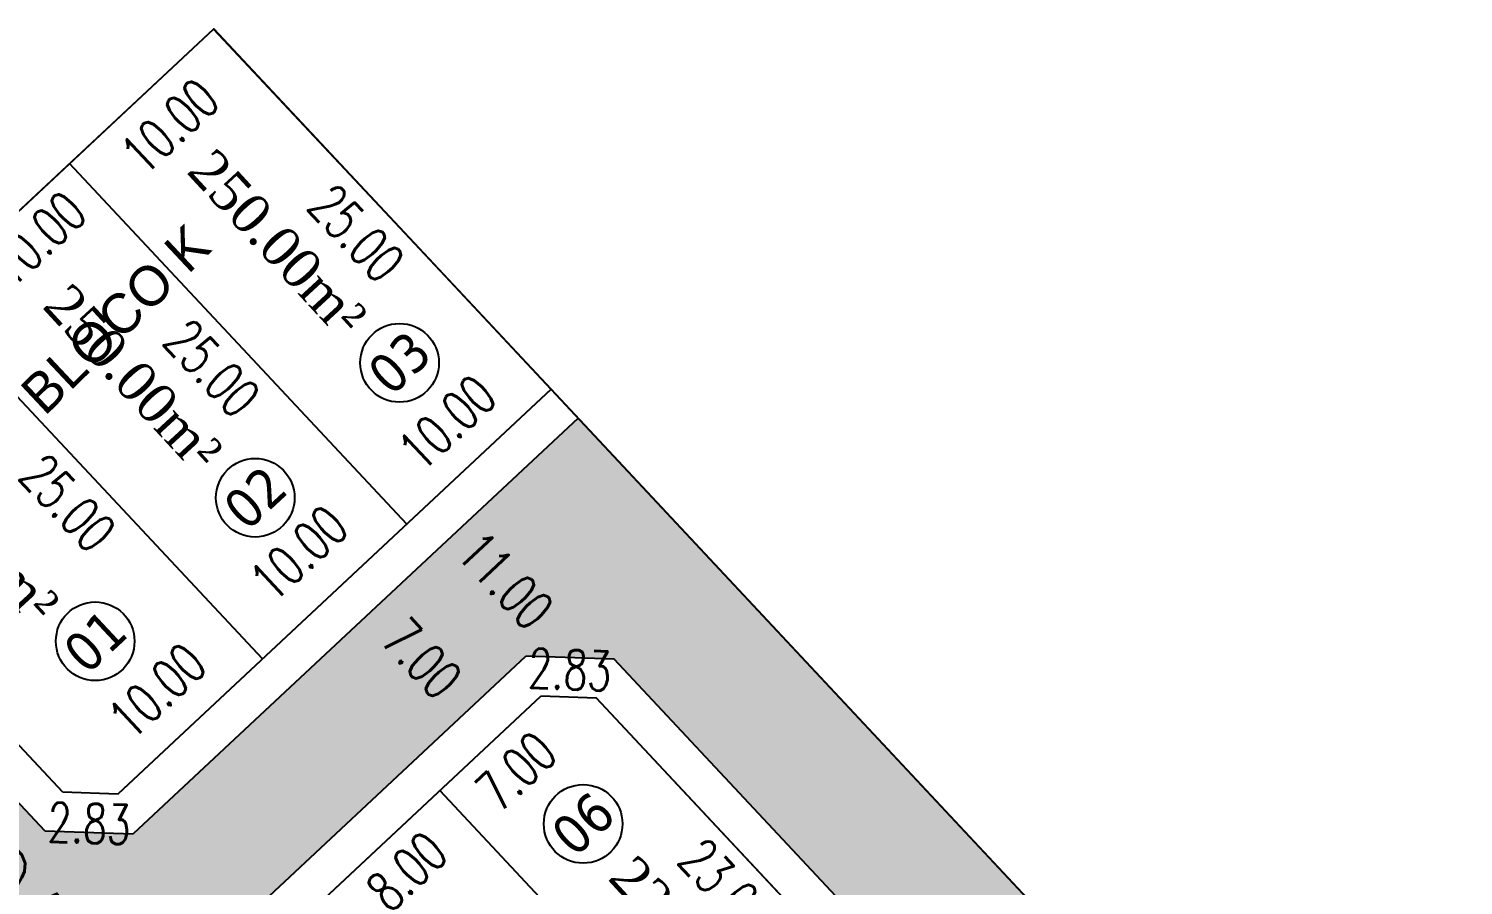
# Model space of a CAD drawing. Header units: metres. Extents: x 437145 to 437701, y 9614495 to 9615043.
# Drawn here: x 437514.5 to 437587.1, y 9614967.1 to 9615010.5 of the extents above; entities that cross this region are included whole.
import ezdxf
from ezdxf.enums import TextEntityAlignment as Align

# ---------------------------------------------------------------- set-up
doc = ezdxf.new("R2010")
doc.units = ezdxf.units.M
doc.header["$PDMODE"] = 35
doc.header["$PDSIZE"] = 0.1
for name, color, linetype in [('ADUTORA', 90, 'Continuous'), ('Auxiliar', 7, 'Continuous'), ('COTAS', 10, 'Continuous'), ('Layer3', 1, 'Continuous'), ('M_FIO', 32, 'Continuous'), ('ÁREA', 7, 'Continuous')]:
    doc.layers.add(name, color=color, linetype=linetype)
doc.styles.add('ARIAL', font='arial.ttf')
doc.styles.add('COTAS', font='romans.shx', dxfattribs={"width": 0.7})
doc.styles.add('symplex', font='simplex.shx', dxfattribs={"bigfont": 'bigfont.shx'})
doc.styles.add('tahoma', font='tahoma.ttf')
doc.styles.add('ÁREA', font='times.ttf', dxfattribs={"height": 2})
doc.dimstyles.new('C-75', dxfattribs={"dimtxt": 2, "dimasz": 0.2, "dimexe": 0, "dimexo": 0, "dimgap": 1, "dimtad": 0, "dimzin": 4, "dimdsep": 46, "dimtxsty": 'COTAS', "dimblk1": 'BOL-COT', "dimblk2": 'BOL-COT', "dimsah": 1, "dimcen": 0.1, "dimse1": 1, "dimse2": 1, "dimsd1": 1, "dimsd2": 1, "dimclrd": 8, "dimclre": 256, "dimaunit": 1, "dimadec": 3, "dimazin": 0, "dimtfac": 0.5, "dimtix": 1, "dimtmove": 0, "dimatfit": 3, "dimldrblk": 'BOL-COT', "dimfxl": 1, "dimtolj": 1, "dimtzin": 0, "dimarcsym": 0})

# ---------------------------------------------------------------- blocks, each defined once
blk = doc.blocks.new('*D25')
at = {"layer": 'Defpoints', "color": 0, "transparency": 16777216}
for p in [(2853.271410377836, 1186.557853406626), (2863.27141037254, 1186.558209216553), (2853.271484806328, 1184.466048591169)]:
    blk.add_point(p, dxfattribs=at)
at = {"layer": 'Layer3', "transparency": 16777216, "insert": (2858.27148480368, 1184.466226496133), "char_height": 2, "attachment_point": 5, "rotation": 0.0020386407127337383, "style": 'COTAS'}
blk.add_mtext('\\A1;10.00', dxfattribs=at)
blk = doc.blocks.new('BOL-COT')
at = {"layer": 'COTAS'}
for p, q in [((-1.999999999999943, 8.53e-14), (2, 8.53e-14)), ((0, -2.999999999999971), (0, 3.000000000000028))]:
    blk.add_line(p, q, dxfattribs=at)
blk.add_circle((0, 0), 0.4, dxfattribs=at)
blk = doc.blocks.new('*D26')
at = {"layer": 'Defpoints', "color": 0, "transparency": 16777216}
for p in [(2844.461326863466, 1186.678368389937), (2854.461326856714, 1186.678723866451), (2844.46139065993, 1184.883693861175)]:
    blk.add_point(p, dxfattribs=at)
at = {"layer": 'Layer3', "transparency": 16777216, "insert": (2849.461390656554, 1184.883871599431), "char_height": 2, "attachment_point": 5, "rotation": 0.0020367303944953327, "style": 'COTAS'}
blk.add_mtext('\\A1;10.00', dxfattribs=at)
blk = doc.blocks.new('*D28')
at = {"layer": 'Defpoints', "color": 0, "transparency": 16777216}
for p in [(2853.272579268518, 1166.010153085324), (2863.272579262756, 1166.010508891526), (2853.27265369623, 1163.918348271731)]:
    blk.add_point(p, dxfattribs=at)
at = {"layer": 'Layer3', "transparency": 16777216, "insert": (2858.272653693349, 1163.918526174832), "char_height": 2, "attachment_point": 5, "rotation": 0.0020386193685146, "style": 'COTAS'}
blk.add_mtext('\\A1;10.00', dxfattribs=at)
blk = doc.blocks.new('*D29')
at = {"layer": 'Defpoints', "color": 0, "transparency": 16777216}
for p in [(2843.272579273291, 1166.009797610673), (2853.272579268518, 1166.010153085324), (2843.272643069422, 1164.21512307446)]:
    blk.add_point(p, dxfattribs=at)
at = {"layer": 'Layer3', "transparency": 16777216, "insert": (2848.272643067035, 1164.215300811786), "char_height": 2, "attachment_point": 5, "rotation": 0.002036719721930262, "style": 'COTAS'}
blk.add_mtext('\\A1;10.00', dxfattribs=at)
blk = doc.blocks.new('*D30')
at = {"layer": 'Defpoints', "color": 0, "transparency": 16777216}
for p in [(2833.269749499212, 1164.022964965883), (2833.269837153226, 1161.557160562235), (2843.269837106311, 1161.557516040611)]:
    blk.add_point(p, dxfattribs=at)
at = {"layer": 'Layer3', "transparency": 16777216, "insert": (2838.269749475754, 1164.023142705071), "char_height": 2, "attachment_point": 5, "rotation": 0.0020367410748469, "style": 'COTAS'}
blk.add_mtext('\\A1;10.00', dxfattribs=at)
blk = doc.blocks.new('*D45')
at = {"layer": 'Defpoints', "color": 0, "transparency": 16777216}
for p in [(2863.271410372249, 1186.558208885002), (2861.46394712102, 1161.558162791999), (2863.272299075756, 1161.558227075595)]:
    blk.add_point(p, dxfattribs=at)
at = {"layer": 'Layer3', "transparency": 16777216, "insert": (2861.463502769266, 1174.058153696703), "char_height": 2, "attachment_point": 5, "rotation": 270.0020367598896, "style": 'COTAS'}
blk.add_mtext('\\A1;25.00', dxfattribs=at)
blk = doc.blocks.new('*D46')
at = {"layer": 'Defpoints', "color": 0, "transparency": 16777216}
for p in [(2853.268948458742, 1186.558838347304), (2851.461485205126, 1161.558792258), (2853.269837162598, 1161.558856541622)]:
    blk.add_point(p, dxfattribs=at)
at = {"layer": 'Layer3', "transparency": 16777216, "insert": (2851.461040853197, 1174.058783160842), "char_height": 2, "attachment_point": 5, "rotation": 270.00203676069026, "style": 'COTAS'}
blk.add_mtext('\\A1;25.00', dxfattribs=at)
blk = doc.blocks.new('*D47')
at = {"layer": 'Defpoints', "color": 0, "transparency": 16777216}
for p in [(2843.268948527136, 1186.559467658732), (2841.461485273578, 1161.55942156939), (2843.269837231515, 1161.559485853049)]:
    blk.add_point(p, dxfattribs=at)
at = {"layer": 'Layer3', "transparency": 16777216, "insert": (2841.461040921388, 1174.059412472232), "char_height": 2, "attachment_point": 5, "rotation": 270.0020367618909, "style": 'COTAS'}
blk.add_mtext('\\A1;25.00', dxfattribs=at)
blk = doc.blocks.new('*D720')
at = {"layer": 'Defpoints', "color": 0, "transparency": 16777216}
for p in [(2845.272690159525, 1150.557589782732), (2852.272690165695, 1150.557836888689), (2852.272758098323, 1148.633446231815)]:
    blk.add_point(p, dxfattribs=at)
at = {"layer": 'Layer3', "transparency": 16777216, "insert": (2848.772758095238, 1148.633322678837), "char_height": 2, "attachment_point": 5, "rotation": 0.0020225897653519866, "style": 'COTAS'}
blk.add_mtext('\\A1;7.00', dxfattribs=at)
blk = doc.blocks.new('*D733')
at = {"layer": 'Defpoints', "color": 0, "transparency": 16777216}
for p in [(2837.272690166626, 1150.557267718348), (2845.272690161272, 1150.557551725167), (2845.272755823255, 1148.70796279456)]:
    blk.add_point(p, dxfattribs=at)
at = {"layer": 'Layer3', "transparency": 16777216, "insert": (2841.272755825933, 1148.707820791151), "char_height": 2, "attachment_point": 5, "rotation": 0.002034049011634416, "style": 'COTAS'}
blk.add_mtext('\\A1;8.00', dxfattribs=at)
blk = doc.blocks.new('*D734')
at = {"layer": 'Defpoints', "color": 0, "transparency": 16777216}
for p in [(2845.272690161271, 1150.557551725167), (2843.643103528209, 1125.557530091124), (2845.273578990623, 1125.557588059786)]:
    blk.add_point(p, dxfattribs=at)
at = {"layer": 'Layer3', "transparency": 16777216, "insert": (2843.642659113534, 1138.057511923814), "char_height": 2, "attachment_point": 5, "rotation": 270.0020370497836, "style": 'COTAS'}
blk.add_mtext('\\A1;25.00', dxfattribs=at)
blk = doc.blocks.new('*D735')
at = {"layer": 'Defpoints', "color": 0, "transparency": 16777216}
for p in [(2854.272761271766, 1148.557908017519), (2852.536903860537, 1125.557846293591), (2854.273578996154, 1125.557908038008)]:
    blk.add_point(p, dxfattribs=at)
at = {"layer": 'Layer3', "transparency": 16777216, "insert": (2852.536494998343, 1137.057846283346), "char_height": 2, "attachment_point": 5, "rotation": 270.0020370502701, "style": 'COTAS'}
blk.add_mtext('\\A1;23.00', dxfattribs=at)
blk = doc.blocks.new('*D816')
at = {"layer": 'Defpoints', "color": 0, "transparency": 16777216}
for p in [(2852.289654923103, 1150.574802849773), (2855.258264682241, 1149.526901560807), (2854.272761271766, 1148.55790801752)]:
    blk.add_point(p, dxfattribs=at)
at = {"layer": 'Layer3', "transparency": 16777216, "insert": (2854.26671150791, 1150.535348976933), "char_height": 2, "attachment_point": 5, "rotation": 314.5160272773045, "style": 'COTAS'}
blk.add_mtext('\\A1;2.83', dxfattribs=at)
blk = doc.blocks.new('*D836')
at = {"layer": 'Defpoints', "color": 0, "transparency": 16777216}
for p in [(2831.269962989575, 1163.557286465872), (2833.269837153226, 1161.557160562235), (2832.176592966531, 1160.464053973514)]:
    blk.add_point(p, dxfattribs=at)
at = {"layer": 'Layer3', "transparency": 16777216, "insert": (2831.176655884704, 1161.464116925333), "char_height": 2, "attachment_point": 5, "rotation": 314.9963940904055, "style": 'COTAS'}
blk.add_mtext('\\A1;2.83', dxfattribs=at)
blk = doc.blocks.new('*D856')
at = {"layer": 'Defpoints', "color": 0, "transparency": 16777216}
for p in [(2831.271410465264, 1186.558253106061), (2831.269962989574, 1163.557286465871), (2832.838515833742, 1163.557187755146)]:
    blk.add_point(p, dxfattribs=at)
at = {"layer": 'Layer3', "transparency": 16777216, "insert": (2832.839239571587, 1175.05767107524), "char_height": 2, "attachment_point": 5, "rotation": 89.99639431467517, "style": 'COTAS'}
blk.add_mtext('\\A1;23.00', dxfattribs=at)
blk = doc.blocks.new('*D890')
at = {"layer": 'Defpoints', "color": 0, "transparency": 16777216}
for p in [(2852.272299118539, 1161.557836054224), (2854.973258481503, 1161.557932066479), (2852.272690140609, 1150.557836911041)]:
    blk.add_point(p, dxfattribs=at)
at = {"layer": 'Layer3', "transparency": 16777216, "insert": (2854.973453992537, 1156.057932494888), "char_height": 2, "attachment_point": 5, "rotation": 270.00203671963703, "style": 'COTAS'}
blk.add_mtext('\\A1;11.00', dxfattribs=at)
blk = doc.blocks.new('*D891')
at = {"layer": 'Defpoints', "color": 0, "transparency": 16777216}
for p in [(2849.187275002444, 1159.557727892283), (2849.187275002735, 1159.557727892283), (2849.187523834199, 1152.557727227319)]:
    blk.add_point(p, dxfattribs=at)
at = {"layer": 'Layer3', "transparency": 16777216, "insert": (2849.187399418612, 1156.0577275598), "char_height": 2, "attachment_point": 5, "rotation": 270.0020367154301, "style": 'COTAS'}
blk.add_mtext('\\A1;7.00', dxfattribs=at)
blk = doc.blocks.new('atutu')
h = blk.add_hatch(color=252)
h.dxf.hatch_style = 1
h.paths.add_polyline_path([(2863.27140678136, 1159.558238957408), (2832.441365581961, 1159.557143029156), (2829.269912204845, 1162.728995614085), (2829.271411739139, 1186.557193566445), (2822.271411752119, 1186.556761926371), (2822.269912194019, 1162.728213547128), (2819.09828051572, 1159.556668717745), (2712.443942977023, 1159.552877426478), (2709.272258869338, 1162.724336050782), (2709.271411981923, 1186.548470260906), (2702.271411822259, 1186.552842710498), (2702.272258873936, 1162.724087221879), (2699.100800246664, 1159.552403111342), (2531.943943363696, 1159.546461113128), (2528.772258974577, 1162.717918372113), (2528.771411935881, 1186.546327062282), (2521.771411945776, 1186.546083545643), (2521.772258983716, 1162.717701955098), (2518.600845955045, 1159.545986803579), (2436.443943144952, 1159.54306633431), (2433.2734401203, 1162.71334396522), (2433.272602327134, 1186.281645370978), (2426.272602420324, 1186.281645370978), (2426.281634772279, 928.7582939084205), (2433.281757170125, 928.7429307180973), (2433.279530455964, 991.3835418525669), (2436.438828028122, 994.5430630039009), (2521.436665092793, 994.5460849482151), (2521.436663749652, 994.5460745378914), (2524.218322191311, 994.5462978762192), (2531.21832219556, 994.5462978762192), (2534.779809492489, 994.5465489349843), (2534.768827719056, 994.5465589541527), (2792.106664956047, 994.5557081423284), (2795.278350587318, 991.384248027909), (2795.280577226275, 928.7558006759319), (2802.280577230408, 928.7558006759319), (2802.278350192495, 991.3954800054016), (2805.438827599015, 994.5561821426782), (2853.117648044625, 994.5578772801491), (2856.278350169154, 991.3973998952242), (2856.280577190186, 928.7582247092904), (2863.271366820345, 928.7582182477745)])
h.paths.add_polyline_path([(2612.272733265674, 1149.377741661254), (2612.277876275673, 1004.720887549552), (2609.106416146004, 1001.549201898608), (2561.449562127493, 1001.547507541585), (2558.277876297152, 1004.718967855308), (2558.272733288899, 1149.375821790058), (2561.444193402853, 1152.547507431689), (2609.101047624275, 1152.549201786849)], flags=16)
h.paths.add_polyline_path([(2619.272733261599, 1149.377990736025), (2622.444193176891, 1152.549676178354), (2670.101047609316, 1152.551370531651), (2673.272733240237, 1149.379910415369), (2673.277876248957, 1004.723056471306), (2670.106415938784, 1001.551370641547), (2622.449562099786, 1001.549676290113), (2619.277876271133, 1004.721136598247)], flags=16)
h.paths.add_polyline_path([(2551.272733292741, 1149.375572922039), (2551.277876301635, 1004.71871880475), (2548.106416166318, 1001.54703315008), (2500.449561969459, 1001.545338791195), (2497.277876336617, 1004.716798911202), (2497.27273331678, 1149.373653047118), (2500.444193430443, 1152.545338683161), (2548.101047658676, 1152.547033038321)], flags=16)
h.paths.add_polyline_path([(2680.272733235522, 1149.38015928525), (2683.444193349302, 1152.551844926882), (2731.101047563856, 1152.553539282042), (2734.272733212822, 1149.382079150859), (2734.277876221657, 1004.725225419137), (2731.106415716897, 1001.553539395663), (2683.449562278367, 1001.551845034915), (2680.27787624494, 1004.723305547941)], flags=16)
h.paths.add_polyline_path([(2490.272733319516, 1149.373404180962), (2490.27787634011, 1004.716550035733), (2487.106416225748, 1001.544864403415), (2436.452177504509, 1001.543063480738), (2433.279056522612, 1004.715958876866), (2433.27391435121, 1149.372558730054), (2436.44419347503, 1152.54306327771), (2487.101047690341, 1152.544864293519)], flags=16)
h.paths.add_polyline_path([(2741.272733208806, 1149.382328035641), (2744.444193322643, 1152.554013671684), (2792.101047538128, 1152.555708026844), (2795.272733186803, 1149.384247895661), (2795.277876196395, 1004.727393774647), (2792.106416082732, 1001.555708140466), (2744.449562452292, 1001.55401378158), (2741.277876218456, 1004.725474493909)], flags=16)
h.paths.add_polyline_path([(2802.272733183892, 1149.384496780443), (2805.444193296857, 1152.556182418349), (2853.101047503611, 1152.557876775372), (2856.272733159736, 1149.386416634875), (2856.277876169678, 1004.729562517586), (2853.106416056015, 1001.557876883405), (2805.449561822776, 1001.556182530108), (2802.277876191855, 1004.727642640802)], flags=16)
at = {"layer": 'Layer3', "color": 0}
blk.add_line((2854.272761268798, 1148.557907995167), (2852.27269016488, 1150.557836888689), dxfattribs=at)
for points in [[(2829.271410125623, 1186.552887119684), (2863.271410113399, 1186.554095730516), (2863.271365478309, 928.7582078374508), (2435.280574230909, 928.7586033831868)], [(2831.269962989575, 1163.557286465871), (2831.271410391806, 1186.557071507308)], [(2843.269837106311, 1161.55751596238), (2843.271410383774, 1186.5574979357)], [(2853.269837101363, 1161.557871437031), (2853.271410377836, 1186.557853406626)], [(2863.269837094669, 1161.558226909819), (2863.271410372249, 1186.558208885002)], [(2831.269962989575, 1163.557286465871), (2831.269962989575, 1163.557286465871), (2833.269837113295, 1161.557160606939)], [(2831.269837114285, 1161.557089537713), (2831.269837126392, 1161.557286465871)], [(2863.272299075756, 1161.558227075595), (2833.269837153226, 1161.557160564098)], [(2863.280575853214, 928.758207835588), (2863.272299075756, 1161.558227075595)], [(2806.272690184322, 1150.556201463896), (2852.272690140608, 1150.55783691104)], [(2845.272690159933, 1150.557590579945), (2845.273578991438, 1125.557590604159)], [(2854.277845375147, 1005.557908125553), (2854.272761272581, 1148.557907993305)]]:
    blk.add_lwpolyline(points, dxfattribs=at)
at = {"layer": 'Layer3', "color": 1}
blk.add_circle((2837.696236837272, 1167.996092411089), 1.990958139869911, dxfattribs=at)
at = {"layer": 'Layer3', "color": 0}
for centre in [(2848.579958593846, 1167.772825206029), (2858.582420436689, 1167.774165636259), (2849.425060515141, 1144.369338911358)]:
    blk.add_circle(centre, 1.990958139869911, dxfattribs=at)
at = {"layer": 'M_FIO'}
for p, q in [((2829.269910861704, 1162.728985203761), (2832.441364238819, 1159.557132618833)), ((2829.26991086281, 1162.728985203761), (2832.441364239925, 1159.557132618833)), ((2856.272731814033, 1149.386406226414), (2853.101046184684, 1152.557866340834)), ((2856.272731815139, 1149.386406226414), (2853.10104618579, 1152.557866340834))]:
    blk.add_line(p, q, dxfattribs=at)
for points in [[(2829.269910861704, 1162.728985203761), (2829.271410395532, 1186.55717563476)], [(2829.26991086281, 1162.728985203761), (2829.271410396638, 1186.55717563476)], [(2863.272370180954, 1159.558228580612), (2832.441364237888, 1159.557132618833)], [(2863.272370182059, 1159.558228580612), (2832.441364238994, 1159.557132618833)], [(2863.271405439324, 1159.558228547084), (2863.271405439324, 1159.558228547084), (2863.271365478309, 928.7582078374508), (2856.28057584815, 928.7582142989668)], [(2805.444191953715, 1152.556172008026), (2853.101046161692, 1152.557866365048)], [(2805.444191954821, 1152.556172008026), (2853.101046162798, 1152.557866365048)], [(2856.277874826536, 1004.729552109125), (2856.272731816595, 1149.386406222689)], [(2856.277874827642, 1004.729552109125), (2856.2727318177, 1149.386406222689)]]:
    blk.add_lwpolyline(points, dxfattribs=at)
at = {"layer": 'ADUTORA', "color": 7, "style": 'symplex'}
blk.add_text('RUA.PROJETADA L', height=3.284297485517897, rotation=270.0256716937466, dxfattribs=at).set_placement((2825.946646369144, 1173.465395015064), align=Align.MIDDLE_CENTER)
at = {"layer": 'Layer3', "color": 0, "extrusion": (-0.0006588081243978, -0.0262267346955952, 0.9996558029437244), "style": 'ÁREA'}
blk.add_text('298.00m²', height=1.999999999999999, rotation=270.9999999799873, dxfattribs=at).set_placement((2805.370211995269, 1252.531843176248, -37.38530775294087))
at = {"layer": 'Layer3', "color": 5, "char_height": 1.999999999999999, "attachment_point": 5, "rotation": 0.0020370548664193034, "style": 'tahoma'}
for s, insert in [('\\A1;01', (2837.696236837214, 1167.996092409226)), ('\\A1;02', (2848.579958593962, 1167.772825202304)), ('\\A1;03', (2858.582420436864, 1167.774165632534)), ('\\A1;06', (2849.425060515258, 1144.369338915083))]:
    blk.add_mtext(s, dxfattribs=dict(at, insert=insert))
at = {"layer": 'ÁREA', "linetype": 'Continuous', "lineweight": -2, "extrusion": (-0.0006588081243978001, -0.02622673469559521, 0.9996558029437245), "style": 'ÁREA'}
blk.add_text('250.00m²', height=1.999999999999999, rotation=270.9999999799873, dxfattribs=at).set_placement((2816.678188702256, 1252.803351028196, -37.39243321589044))
at = {"layer": 'ÁREA', "linetype": 'Continuous', "lineweight": -2, "extrusion": (-0.0006588081243978, -0.0262267346955952, 0.9996558029437244), "style": 'ÁREA'}
for s, p in [('250.00m²', (2826.675050939106, 1253.053753313998, -37.39900478416535)), ('223.00m²', (2818.835420480377, 1212.150887585077, -36.32554829698991))]:
    blk.add_text(s, height=1.999999999999999, rotation=270.9999999799873, dxfattribs=at).set_placement(p)
at = {"layer": 'Layer3', "color": 0}
for p1, p2, distance, picture, middle in [((2831.271410465264, 1186.558253106061), (2831.269962989575, 1163.557286465871), 1.5685528472727748, '*D856', (2832.839239571587, 1175.05767107524)), ((2843.268948527135, 1186.559467658731), (2843.269837231515, 1161.559485853049), -1.8083519590793773, '*D47', (2841.461040921388, 1174.059412472232)), ((2854.461326856714, 1186.678723866451), (2844.461326863466, 1186.678368389937), 1.7946745298959235, '*D26', (2849.461390656554, 1184.883871599431)), ((2853.268948458741, 1186.558838347304), (2853.269837162598, 1161.558856541622), -1.8083519586146242, '*D46', (2851.461040853197, 1174.058783160842)), ((2863.27141037254, 1186.558209216553), (2853.271410377836, 1186.557853406626), 2.091804816781073, '*D25', (2858.27148480368, 1184.466226496133)), ((2863.271410372249, 1186.558208885002), (2863.272299075756, 1161.558227075595), -1.8083519558788634, '*D45', (2861.463502769266, 1174.058153696703)), ((2853.272579268518, 1166.010153085324), (2843.272579273291, 1166.009797610673), 1.794674537346947, '*D29', (2848.272643067035, 1164.215300811786)), ((2863.272579262755, 1166.010508891526), (2853.272579268518, 1166.010153085324), 2.0918048149170363, '*D28', (2858.272653693349, 1163.918526174832)), ((2843.269837106311, 1161.557516040611), (2833.269837153226, 1161.557160562235), -2.4658044052059633, '*D30', (2838.269749475754, 1164.023142705071)), ((2831.269962989575, 1163.557286465871), (2833.269837153226, 1161.557160562235), -1.5459834624106572, '*D836', (2831.176655884704, 1161.464116925333)), ((2852.289654923103, 1150.574802849773), (2854.272761271766, 1148.557908017519), 1.38208735577468, '*D816', (2854.26671150791, 1150.535348976933)), ((2837.272690166626, 1150.557267718348), (2845.272690161272, 1150.557551725167), -1.8495889317725978, '*D733', (2841.272755825933, 1148.707820791151)), ((2845.272690161272, 1150.557551725167), (2845.273578990624, 1125.557588059786), -1.6304754634457206, '*D734', (2843.642659113534, 1138.057511923814)), ((2845.272690159525, 1150.557589782733), (2852.272690165695, 1150.557836888689), -1.9243906580730787, '*D720', (2848.772758095238, 1148.633322678837)), ((2854.272761271766, 1148.557908017519), (2854.273578996154, 1125.557908038008), -1.7366751367142856, '*D735', (2852.536494998343, 1137.057846283346))]:
    dim = blk.add_aligned_dim(p1=p1, p2=p2, distance=distance, dimstyle='C-75', dxfattribs=at)
    dim.commit()
    dim.dimension.update_dxf_attribs({"geometry": picture, "text_midpoint": middle})
for p1, p2, distance, picture, middle in [((2852.272690140608, 1150.55783691104), (2852.272299118538, 1161.557836054224), -2.7009593646715184, '*D890', (2854.973453992537, 1156.057932494888)), ((2849.187523834198, 1152.557727227318), (2849.187275002443, 1159.557727892283), -2.919477990756721e-10, '*D891', (2849.187399418612, 1156.0577275598))]:
    dim = blk.add_aligned_dim(p1=p1, p2=p2, distance=distance, dimstyle='C-75', override={"dimfxl": 1.25}, dxfattribs=at)
    dim.commit()
    dim.dimension.update_dxf_attribs({"geometry": picture, "text_midpoint": middle})

msp = doc.modelspace()

# ---------------------------------------------------------------- linework, layer by layer
at = {"layer": 'Auxiliar', "color": 2, "linetype": 'Continuous', "lineweight": -3}
for p, q in [((437500.5096892528, 9614988.60861458), (437523.8659756379, 9615010.440387089)), ((437540.958736023, 9614992.196600404), (437523.8659756379, 9615010.440387089)), ((437519.0443694807, 9614971.708542012), (437540.958736023, 9614992.196600404)), ((437516.2175504761, 9614971.80390773), (437500.5096892528, 9614988.60861458)), ((437506.8350932411, 9614945.235300103), (437540.4379290183, 9614976.649458567)), ((437543.2630880852, 9614976.554427419), (437540.4379290183, 9614976.649458567)), ((437640.9228295655, 9614872.095943393), (437543.2630880852, 9614976.554427419)), ((437516.2175504761, 9614971.80390773), (437519.0443694807, 9614971.708542012))]:
    msp.add_line(p, q, dxfattribs=at)

# ---------------------------------------------------------------- block references
at = {"rotation": 43.07140519794264}
msp.add_blockref('atutu', (436242.5698856535, 9612188.321055599), dxfattribs=at)

# ---------------------------------------------------------------- texts
at = {"layer": 'ADUTORA', "color": 7, "extrusion": (0.2523981432401358, 0.1002419811213371, 0.9624171250085908), "style": 'ARIAL'}
msp.add_text('BLOCO K', height=2, rotation=292.2865637495469, dxfattribs=at).set_placement((8774532.358766982, -3807001.49087886, 1074145.774053794))

doc.saveas('drawing.dxf')
